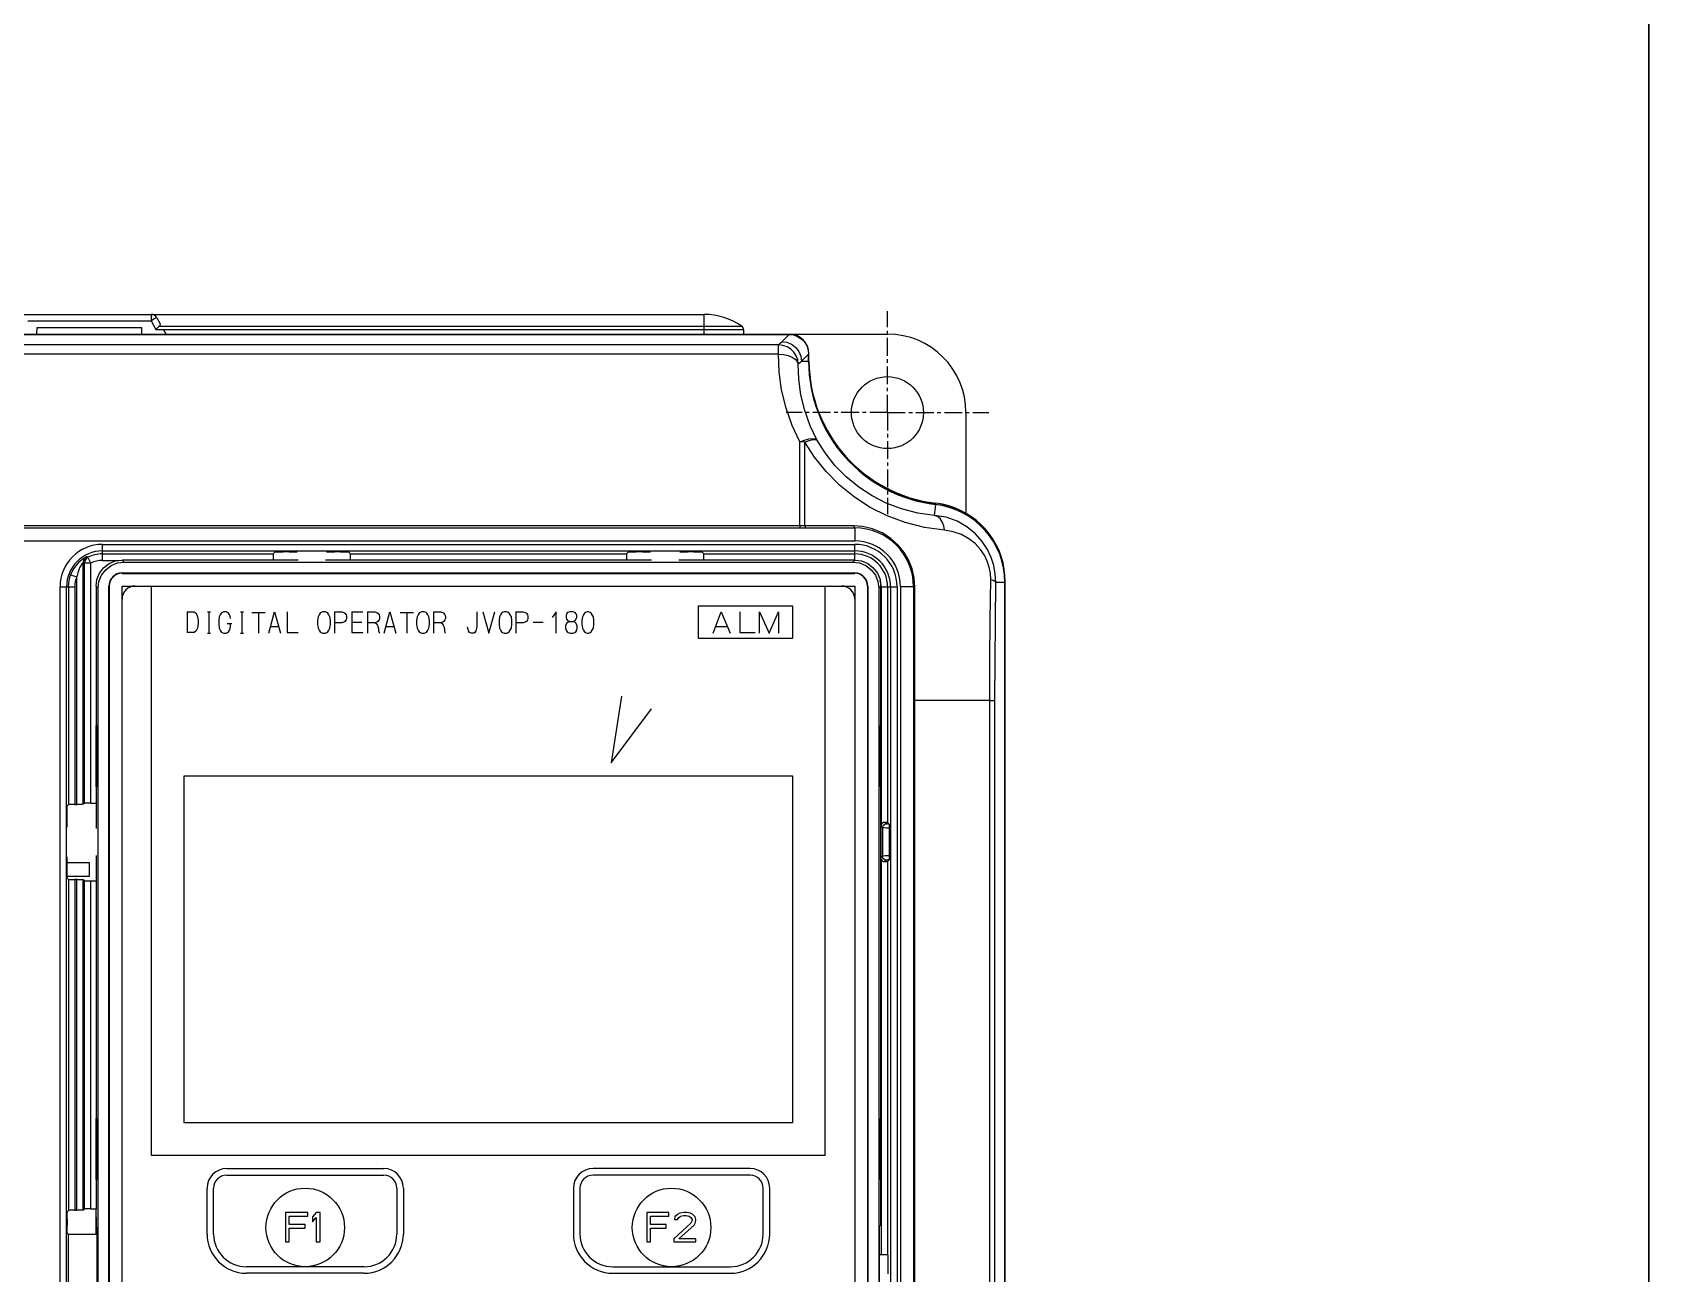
# Model space of a CAD drawing. Header units: inches. Extents: x 187 to 137830, y 99 to 66837.
# Drawn here: x 3190 to 3303.7, y 27744.1 to 27831.4 of the extents above; entities that cross this region are included whole.
import ezdxf

# ---------------------------------------------------------------- set-up
doc = ezdxf.new("R2010")
doc.units = ezdxf.units.IN
doc.header["$MEASUREMENT"] = 0
doc.linetypes.add('CENTER', pattern=[2, 1.25, -0.25, 0.25, -0.25])
for name, color, linetype in [('ALL_CURVE', 7, 'Continuous'), ('ALL_NOTE', 7, 'Continuous'), ('DEFAULT_1', 7, 'CENTER')]:
    doc.layers.add(name, color=color, linetype=linetype)
doc.layers.add('NETCHINH', color=7, linetype='Continuous', lineweight=30)

msp = doc.modelspace()

# ---------------------------------------------------------------- linework, layer by layer
at = {"color": 7, "linetype": 'Continuous'}
for p, q in [((3150.78, 27811.55), (3237.26, 27811.55)), ((3198.36, 27811.55), (3198.36, 27811.09)), ((3198.76, 27811.32), (3198.98, 27810.94)), ((3237.26, 27810.17), (3237.26, 27811.55)), ((3137.9, 27810.17), (3250.14, 27810.17)), ((3189.69, 27811.09), (3198.36, 27811.09)), ((3190.33, 27810.17), (3190.34, 27810.63)), ((3190.34, 27810.63), (3197.7, 27810.63)), ((3197.71, 27810.17), (3197.7, 27810.63)), ((3198.36, 27811.09), (3198.7, 27810.49)), ((3198.7, 27810.49), (3240.02, 27810.49)), ((3198.92, 27810.72), (3239.9, 27810.72)), ((3199.42, 27810.17), (3199.23, 27810.49)), ((3240.02, 27810.49), (3240.02, 27810.17)), ((3144.82, 27810.14), (3243.22, 27810.14)), ((3242.49, 27809.41), (3145.56, 27809.41)), ((3242.49, 27808.76), (3242.49, 27809.41)), ((3242.71, 27809.63), (3243.22, 27810.14)), ((3242.49, 27808.76), (3145.56, 27808.76)), ((3244.09, 27808.26), (3244.6, 27808.76)), ((3244.09, 27808.26), (3244.6, 27808.26)), ((3244.6, 27808.26), (3244.6, 27808.76)), ((3244.62, 27808.26), (3244.62, 27808.79)), ((3255.66, 27804.65), (3255.66, 27797.56)), ((3243.99, 27796.69), (3243.99, 27802.59)), ((3244.34, 27796.69), (3244.34, 27802.57)), ((3250.68, 27798.99), (3250.68, 27799.06)), ((3251.13, 27798.83), (3251.13, 27798.87)), ((3252.78, 27798.4), (3252.78, 27798.36)), ((3253.23, 27798.32), (3253.23, 27798.27)), ((3253.46, 27797.43), (3253.55, 27798.18)), ((3243.99, 27796.69), (3168.72, 27796.69)), ((3168.72, 27796.55), (3247.84, 27796.55)), ((3243.99, 27796.69), (3243.99, 27796.55)), ((3247.77, 27796.69), (3244.34, 27796.69)), ((3247.84, 27796.55), (3247.84, 27795.63)), ((3168.72, 27795.63), (3247.84, 27795.63)), ((3194.94, 27794.26), (3194.94, 27795.39)), ((3194.94, 27795.39), (3247.84, 27795.39)), ((3247.84, 27794.29), (3247.84, 27795.39)), ((3193.92, 27794.48), (3193.84, 27794.52)), ((3194.13, 27794.07), (3193.92, 27794.48)), ((3194.94, 27794.93), (3247.84, 27794.93)), ((3194.94, 27794.72), (3206.94, 27794.72)), ((3194.94, 27794.26), (3196.06, 27794.26)), ((3196.47, 27794.15), (3196.33, 27794.29)), ((3208.71, 27794.29), (3196.33, 27794.29)), ((3207.09, 27794.86), (3206.94, 27794.72)), ((3208.08, 27794.87), (3207.64, 27794.87)), ((3233.55, 27794.29), (3210.62, 27794.29)), ((3211.69, 27794.87), (3211.25, 27794.87)), ((3212.38, 27794.72), (3212.24, 27794.86)), ((3212.38, 27794.72), (3231.78, 27794.72)), ((3231.93, 27794.86), (3231.78, 27794.72)), ((3232.92, 27794.87), (3232.48, 27794.87)), ((3247.84, 27794.29), (3235.46, 27794.29)), ((3236.53, 27794.87), (3236.09, 27794.87)), ((3237.22, 27794.72), (3237.08, 27794.86)), ((3237.22, 27794.72), (3247.84, 27794.72)), ((3247.84, 27794.29), (3247.7, 27794.15)), ((3192.7, 27793.26), (3193.13, 27793.1)), ((3193.13, 27777.11), (3193.13, 27793.1)), ((3193.59, 27777.12), (3193.59, 27794.11)), ((3193.67, 27777.19), (3193.67, 27794.07)), ((3194.13, 27794.07), (3193.67, 27794.07)), ((3194.13, 27777.2), (3194.13, 27794.07)), ((3196.32, 27793.38), (3196.32, 27793.35)), ((3196.32, 27793.38), (3247.84, 27793.38)), ((3196.32, 27793.35), (3247.84, 27793.35)), ((3196.47, 27794.15), (3247.7, 27794.15)), ((3247.84, 27793.35), (3247.84, 27793.38)), ((3191.96, 27711.23), (3191.96, 27792.41)), ((3191.96, 27792.41), (3193.01, 27792.41)), ((3192.42, 27711.23), (3192.42, 27792.41)), ((3192.55, 27792.41), (3192.55, 27777.1)), ((3193.01, 27792.41), (3193.01, 27777.11)), ((3194.49, 27792.45), (3194.49, 27775.42)), ((3194.49, 27792.45), (3194.63, 27792.31)), ((3194.63, 27713.48), (3194.63, 27792.31)), ((3195.4, 27713.34), (3195.4, 27792.46)), ((3195.43, 27792.46), (3195.4, 27792.46)), ((3195.43, 27713.34), (3195.43, 27792.46)), ((3196.32, 27713.34), (3196.32, 27792.46)), ((3196.32, 27792.46), (3247.84, 27792.46)), ((3198.39, 27752.44), (3198.39, 27792.46)), ((3245.77, 27752.44), (3245.77, 27792.46)), ((3247.84, 27792.46), (3247.84, 27713.34)), ((3248.74, 27792.46), (3248.74, 27713.34)), ((3248.76, 27792.46), (3248.74, 27792.46)), ((3248.76, 27792.46), (3248.76, 27713.34)), ((3249.53, 27792.31), (3249.68, 27792.45)), ((3249.53, 27792.31), (3249.53, 27713.48)), ((3249.68, 27747.55), (3249.68, 27792.45)), ((3249.69, 27792.41), (3249.69, 27775.64)), ((3249.69, 27792.41), (3250.82, 27792.41)), ((3250.15, 27792.41), (3250.15, 27775.84)), ((3250.36, 27792.41), (3250.36, 27742.07)), ((3250.82, 27792.41), (3250.82, 27742.06)), ((3251.06, 27792.41), (3251.06, 27742.05)), ((3251.98, 27792.41), (3251.06, 27792.41)), ((3251.98, 27792.41), (3251.98, 27741.33)), ((3252.07, 27741.15), (3252.07, 27792.38)), ((3258.4, 27792.72), (3257.75, 27792.72)), ((3258.4, 27736.57), (3258.4, 27792.72)), ((3258.42, 27588.45), (3258.42, 27792.72)), ((3236.85, 27788.78), (3236.85, 27791.08)), ((3236.85, 27791.08), (3243.47, 27791.08)), ((3243.47, 27791.08), (3243.47, 27788.78)), ((3243.47, 27788.78), (3236.85, 27788.78)), ((3252.07, 27784.41), (3251.98, 27784.41)), ((3257.35, 27784.41), (3252.07, 27784.41)), ((3257.35, 27733.09), (3257.35, 27784.41)), ((3257.35, 27784.41), (3257.7, 27784.41)), ((3257.7, 27682.75), (3257.7, 27784.41)), ((3194.5, 27778.35), (3194.5, 27782.65)), ((3194.5, 27782.65), (3194.54, 27782.64)), ((3194.54, 27778.35), (3194.54, 27782.64)), ((3249.63, 27782.64), (3249.67, 27782.65)), ((3249.63, 27778.35), (3249.63, 27782.64)), ((3249.67, 27782.65), (3249.67, 27778.35)), ((3194.54, 27778.35), (3194.5, 27778.35)), ((3200.69, 27754.74), (3200.69, 27779.12)), ((3200.69, 27779.12), (3243.47, 27779.12)), ((3243.47, 27779.12), (3243.47, 27754.74)), ((3249.67, 27778.35), (3249.63, 27778.35)), ((3193.67, 27777.19), (3193.59, 27777.12)), ((3194.13, 27777.2), (3194.49, 27777.2)), ((3192.45, 27776.06), (3192.45, 27776.47)), ((3192.46, 27777.02), (3192.55, 27777.1)), ((3193.01, 27777.11), (3193.13, 27777.11)), ((3249.68, 27775.57), (3249.68, 27773.37)), ((3249.79, 27775.47), (3249.68, 27775.57)), ((3249.79, 27775.47), (3249.79, 27773.47)), ((3250.07, 27775.74), (3249.96, 27775.85)), ((3250.15, 27775.84), (3250.26, 27775.73)), ((3250.27, 27775.45), (3250.27, 27773.49)), ((3194.02, 27773), (3192.45, 27773)), ((3192.45, 27772.47), (3192.45, 27772.88)), ((3194.02, 27772.08), (3194.02, 27773)), ((3194.49, 27773.52), (3194.49, 27748.66)), ((3249.79, 27773.47), (3249.68, 27773.37)), ((3249.69, 27773.3), (3249.69, 27745.46)), ((3250.07, 27773.2), (3249.96, 27773.09)), ((3250.15, 27773.1), (3250.26, 27773.21)), ((3250.15, 27773.1), (3250.15, 27745.45)), ((3192.46, 27772.08), (3194.02, 27772.08)), ((3192.55, 27771.84), (3192.46, 27771.92)), ((3192.55, 27771.84), (3192.55, 27748.58)), ((3193.01, 27771.83), (3193.01, 27748.59)), ((3193.13, 27771.83), (3193.01, 27771.83)), ((3193.13, 27748.59), (3193.13, 27771.83)), ((3193.59, 27748.6), (3193.59, 27771.82)), ((3193.67, 27771.75), (3193.59, 27771.82)), ((3193.67, 27748.67), (3193.67, 27771.75)), ((3194.13, 27748.68), (3194.13, 27771.74)), ((3194.13, 27771.74), (3194.49, 27771.74)), ((3194.5, 27750.75), (3194.5, 27755.05)), ((3194.5, 27755.05), (3194.54, 27755.04)), ((3194.54, 27750.75), (3194.54, 27755.04)), ((3243.47, 27754.74), (3200.69, 27754.74)), ((3249.63, 27755.04), (3249.67, 27755.05)), ((3249.63, 27750.75), (3249.63, 27755.04)), ((3249.67, 27755.05), (3249.67, 27750.75)), ((3245.77, 27752.44), (3198.39, 27752.44)), ((3194.54, 27750.75), (3194.5, 27750.75)), ((3249.67, 27750.75), (3249.63, 27750.75)), ((3192.47, 27747.96), (3192.47, 27747.51)), ((3192.55, 27748.58), (3192.48, 27748.51)), ((3193.01, 27748.59), (3193.13, 27748.59)), ((3193.67, 27748.67), (3193.59, 27748.6)), ((3194.13, 27748.68), (3194.49, 27748.68)), ((3194.48, 27748.11), (3194.51, 27748.14)), ((3194.51, 27748.14), (3194.48, 27748.11)), ((3194.48, 27748.11), (3194.48, 27746.91)), ((3194.5, 27748.09), (3194.48, 27748.11)), ((3194.51, 27748.66), (3194.49, 27748.66)), ((3194.5, 27748.13), (3194.5, 27748.65)), ((3194.51, 27748.64), (3194.5, 27748.65)), ((3194.5, 27748.09), (3194.51, 27748.1)), ((3194.5, 27748.09), (3194.5, 27746.91)), ((3194.51, 27747.42), (3194.51, 27748.66)), ((3192.48, 27746.96), (3192.53, 27746.91)), ((3192.53, 27746.91), (3192.53, 27740.39)), ((3192.53, 27746.91), (3194.55, 27746.91)), ((3194.55, 27747.38), (3194.51, 27747.42)), ((3194.55, 27747.38), (3194.55, 27740.02)), ((3249.68, 27747.55), (3249.56, 27747.44)), ((3249.56, 27747.44), (3249.56, 27714.2)), ((3249.69, 27745.46), (3249.56, 27745.46)), ((3250.15, 27745.45), (3250.13, 27745.45)), ((3250.2, 27745.4), (3250.15, 27745.45)), ((3250.2, 27744.11), (3250.2, 27745.4))]:
    msp.add_line(p, q, dxfattribs=at)
for points in [[(3198.76, 27811.32), (3198.74, 27811.31), (3198.68, 27811.28), (3198.59, 27811.23), (3198.48, 27811.16), (3198.36, 27811.09)], [(3198.92, 27810.72), (3198.86, 27810.66), (3198.78, 27810.58), (3198.7, 27810.49)], [(3198.98, 27810.94), (3199, 27810.86), (3198.98, 27810.78), (3198.92, 27810.72)], [(3242.49, 27809.41), (3242.6, 27809.52), (3242.71, 27809.63)], [(3243.87, 27808.06), (3243.83, 27808.36), (3243.72, 27808.64), (3243.56, 27808.9), (3243.34, 27809.11), (3243.08, 27809.27), (3242.79, 27809.37), (3242.49, 27809.41)], [(3242.71, 27809.63), (3243.07, 27809.59), (3243.4, 27809.45), (3243.69, 27809.23), (3243.9, 27808.94), (3244.04, 27808.61), (3244.09, 27808.26)], [(3243.22, 27810.14), (3243.53, 27810.11), (3243.82, 27810.01), (3244.08, 27809.84), (3244.3, 27809.62), (3244.46, 27809.36), (3244.56, 27809.07), (3244.6, 27808.76)], [(3243.99, 27802.59), (3243.44, 27803.75), (3243.01, 27804.97), (3242.7, 27806.25), (3242.53, 27807.52), (3242.49, 27808.76)], [(3242.49, 27808.76), (3242.83, 27808.73), (3243.16, 27808.66), (3243.44, 27808.55), (3243.66, 27808.41), (3243.8, 27808.24), (3243.87, 27808.06)], [(3243.87, 27808.06), (3243.94, 27808.12), (3244.02, 27808.19), (3244.09, 27808.26)], [(3245.18, 27802.73), (3244.7, 27803.73), (3244.32, 27804.79), (3244.05, 27805.89), (3243.9, 27806.99), (3243.87, 27808.06)], [(3243.99, 27802.59), (3244.31, 27802.72), (3244.61, 27802.81), (3244.86, 27802.84), (3245.06, 27802.81), (3245.18, 27802.73)], [(3244.34, 27802.57), (3244.16, 27802.59), (3243.99, 27802.59)], [(3244.34, 27802.57), (3244.64, 27802.69), (3244.89, 27802.76), (3245.08, 27802.77), (3245.18, 27802.73)], [(3254.16, 27796.38), (3252.74, 27796.58), (3251.39, 27796.92), (3250.12, 27797.4), (3248.93, 27797.99), (3247.83, 27798.71), (3246.78, 27799.55), (3245.84, 27800.5), (3245.02, 27801.52), (3244.34, 27802.57)], [(3253.46, 27797.43), (3252.27, 27797.59), (3251.13, 27797.88), (3250.06, 27798.28), (3249.06, 27798.79), (3248.12, 27799.4), (3247.24, 27800.13), (3246.44, 27800.94), (3245.75, 27801.82), (3245.18, 27802.73)], [(3244.34, 27796.69), (3244.16, 27796.69), (3243.99, 27796.69)], [(3244.34, 27796.69), (3244.35, 27796.62), (3244.36, 27796.57), (3244.38, 27796.55)], [(3252.07, 27792.38), (3252.02, 27793.03), (3251.87, 27793.66), (3251.64, 27794.26), (3251.31, 27794.82), (3250.89, 27795.34), (3250.38, 27795.8), (3249.78, 27796.19), (3249.1, 27796.48), (3248.39, 27796.64), (3247.77, 27796.69)], [(3247.77, 27796.69), (3247.79, 27796.62), (3247.81, 27796.57), (3247.84, 27796.55)], [(3257.75, 27792.72), (3257.72, 27793.32), (3257.62, 27793.9), (3257.43, 27794.47), (3257.17, 27795.04), (3256.8, 27795.6), (3256.32, 27796.14), (3255.72, 27796.62), (3255.04, 27797.01), (3254.27, 27797.29), (3253.46, 27797.43)], [(3254.16, 27796.38), (3254.1, 27796.7), (3253.99, 27796.98), (3253.84, 27797.2), (3253.66, 27797.36), (3253.46, 27797.43)], [(3257.4, 27792.93), (3257.38, 27793.37), (3257.3, 27793.79), (3257.16, 27794.21), (3256.96, 27794.63), (3256.68, 27795.04), (3256.31, 27795.44), (3255.86, 27795.79), (3255.34, 27796.08), (3254.77, 27796.28), (3254.16, 27796.38)], [(3193.84, 27794.52), (3193.81, 27794.51), (3193.74, 27794.47), (3193.62, 27794.4), (3193.46, 27794.29), (3193.26, 27794.12), (3193.06, 27793.89), (3192.87, 27793.61), (3192.7, 27793.26)], [(3193.84, 27794.52), (3193.71, 27794.42), (3193.62, 27794.28), (3193.59, 27794.11)], [(3193.92, 27794.48), (3193.79, 27794.38), (3193.7, 27794.23), (3193.67, 27794.07)], [(3194.49, 27792.45), (3194.55, 27792.93), (3194.73, 27793.37), (3195.02, 27793.75), (3195.41, 27794.05), (3195.85, 27794.23), (3196.33, 27794.29)], [(3206.94, 27794.72), (3206.94, 27794.69), (3206.94, 27794.63), (3206.94, 27794.53), (3206.94, 27794.4), (3206.93, 27794.29)], [(3207.09, 27794.86), (3207.12, 27794.86), (3207.19, 27794.87), (3207.32, 27794.87), (3207.47, 27794.87), (3207.64, 27794.87)], [(3208.08, 27794.87), (3208.25, 27794.87), (3208.4, 27794.87), (3208.52, 27794.87), (3208.6, 27794.86), (3208.63, 27794.86)], [(3210.7, 27794.86), (3210.73, 27794.86), (3210.81, 27794.87), (3210.93, 27794.87), (3211.08, 27794.87), (3211.25, 27794.87)], [(3211.69, 27794.87), (3211.86, 27794.87), (3212.01, 27794.87), (3212.13, 27794.87), (3212.21, 27794.86), (3212.24, 27794.86)], [(3212.39, 27794.29), (3212.39, 27794.4), (3212.39, 27794.53), (3212.39, 27794.63), (3212.39, 27794.69), (3212.38, 27794.72)], [(3231.78, 27794.72), (3231.78, 27794.69), (3231.78, 27794.63), (3231.78, 27794.53), (3231.78, 27794.4), (3231.77, 27794.29)], [(3231.93, 27794.86), (3231.96, 27794.86), (3232.03, 27794.87), (3232.16, 27794.87), (3232.31, 27794.87), (3232.48, 27794.87)], [(3232.92, 27794.87), (3233.09, 27794.87), (3233.24, 27794.87), (3233.36, 27794.87), (3233.44, 27794.86), (3233.47, 27794.86)], [(3235.54, 27794.86), (3235.57, 27794.86), (3235.65, 27794.87), (3235.77, 27794.87), (3235.92, 27794.87), (3236.09, 27794.87)], [(3236.53, 27794.87), (3236.7, 27794.87), (3236.85, 27794.87), (3236.97, 27794.87), (3237.05, 27794.86), (3237.08, 27794.86)], [(3237.23, 27794.29), (3237.23, 27794.4), (3237.23, 27794.53), (3237.23, 27794.63), (3237.23, 27794.69), (3237.22, 27794.72)], [(3247.84, 27794.29), (3248.32, 27794.23), (3248.76, 27794.05), (3249.14, 27793.75), (3249.43, 27793.37), (3249.62, 27792.93), (3249.68, 27792.45)], [(3193.59, 27794.11), (3193.58, 27794.1), (3193.55, 27794.08), (3193.5, 27794.02), (3193.44, 27793.93), (3193.36, 27793.79), (3193.28, 27793.61), (3193.2, 27793.38), (3193.13, 27793.1)], [(3193.67, 27794.07), (3193.64, 27794.08), (3193.62, 27794.1), (3193.59, 27794.11)], [(3194.63, 27792.31), (3194.69, 27792.79), (3194.88, 27793.23), (3195.17, 27793.61), (3195.55, 27793.9), (3195.99, 27794.09), (3196.47, 27794.15)], [(3247.7, 27794.15), (3248.17, 27794.09), (3248.62, 27793.9), (3249, 27793.61), (3249.29, 27793.23), (3249.47, 27792.79), (3249.53, 27792.31)], [(3252.07, 27792.38), (3252.02, 27792.39), (3251.99, 27792.4), (3251.98, 27792.41)], [(3257.35, 27784.41), (3257.35, 27787.27), (3257.37, 27790.12), (3257.4, 27792.93)], [(3257.4, 27792.93), (3257.58, 27792.87), (3257.7, 27792.8), (3257.75, 27792.72)], [(3257.7, 27784.41), (3257.71, 27787.2), (3257.73, 27789.98), (3257.75, 27792.72)], [(3194.13, 27777.2), (3193.98, 27777.2), (3193.86, 27777.2), (3193.76, 27777.2), (3193.69, 27777.19), (3193.67, 27777.19)], [(3192.45, 27776.47), (3192.45, 27776.64), (3192.45, 27776.79), (3192.46, 27776.91), (3192.46, 27776.99), (3192.46, 27777.02)], [(3192.46, 27775.51), (3192.46, 27775.54), (3192.46, 27775.62), (3192.45, 27775.74), (3192.45, 27775.89), (3192.45, 27776.06)], [(3193.01, 27777.11), (3192.87, 27777.11), (3192.74, 27777.11), (3192.64, 27777.11), (3192.57, 27777.1), (3192.55, 27777.1)], [(3193.59, 27777.12), (3193.57, 27777.12), (3193.5, 27777.11), (3193.4, 27777.11), (3193.27, 27777.11), (3193.13, 27777.11)], [(3249.68, 27775.57), (3249.68, 27775.61), (3249.69, 27775.64)], [(3249.96, 27775.85), (3249.87, 27775.84), (3249.79, 27775.79), (3249.73, 27775.72), (3249.69, 27775.64)], [(3249.79, 27775.47), (3249.81, 27775.57), (3249.87, 27775.66), (3249.96, 27775.72), (3250.07, 27775.74)], [(3250.27, 27775.45), (3250.07, 27775.45), (3249.92, 27775.46), (3249.83, 27775.46), (3249.79, 27775.47)], [(3250.15, 27775.84), (3250.13, 27775.84), (3250.06, 27775.85), (3249.96, 27775.85)], [(3250.26, 27775.73), (3250.16, 27775.73), (3250.09, 27775.74), (3250.07, 27775.74)], [(3250.26, 27775.73), (3250.27, 27775.72), (3250.27, 27775.7), (3250.27, 27775.65), (3250.27, 27775.59), (3250.27, 27775.52), (3250.27, 27775.45)], [(3192.45, 27772.88), (3192.45, 27773.05), (3192.45, 27773.2), (3192.46, 27773.32), (3192.46, 27773.4), (3192.46, 27773.43)], [(3249.69, 27773.3), (3249.68, 27773.33), (3249.68, 27773.37)], [(3249.69, 27773.3), (3249.73, 27773.22), (3249.79, 27773.15), (3249.87, 27773.11), (3249.96, 27773.09)], [(3250.27, 27773.49), (3250.11, 27773.49), (3249.98, 27773.49), (3249.87, 27773.48), (3249.81, 27773.48), (3249.79, 27773.47)], [(3250.07, 27773.2), (3249.96, 27773.22), (3249.87, 27773.28), (3249.81, 27773.37), (3249.79, 27773.47)], [(3249.96, 27773.09), (3250.06, 27773.09), (3250.13, 27773.1), (3250.15, 27773.1)], [(3250.26, 27773.21), (3250.16, 27773.21), (3250.09, 27773.2), (3250.07, 27773.2)], [(3250.27, 27773.49), (3250.27, 27773.42), (3250.27, 27773.35), (3250.27, 27773.29), (3250.27, 27773.25), (3250.27, 27773.22), (3250.26, 27773.21)], [(3192.46, 27771.92), (3192.46, 27771.95), (3192.46, 27772.03), (3192.45, 27772.15), (3192.45, 27772.31), (3192.45, 27772.47)], [(3192.55, 27771.84), (3192.57, 27771.84), (3192.64, 27771.83), (3192.74, 27771.83), (3192.87, 27771.83), (3193.01, 27771.83)], [(3193.13, 27771.83), (3193.27, 27771.83), (3193.4, 27771.83), (3193.5, 27771.83), (3193.57, 27771.83), (3193.59, 27771.82)], [(3193.67, 27771.75), (3193.69, 27771.75), (3193.76, 27771.75), (3193.86, 27771.74), (3193.98, 27771.74), (3194.13, 27771.74)], [(3192.47, 27747.96), (3192.47, 27748.13), (3192.47, 27748.28), (3192.47, 27748.41), (3192.48, 27748.48), (3192.48, 27748.51)], [(3193.01, 27748.59), (3192.87, 27748.59), (3192.74, 27748.59), (3192.64, 27748.59), (3192.57, 27748.58), (3192.55, 27748.58)], [(3193.59, 27748.6), (3193.57, 27748.6), (3193.5, 27748.59), (3193.4, 27748.59), (3193.27, 27748.59), (3193.13, 27748.59)], [(3194.13, 27748.68), (3193.98, 27748.68), (3193.86, 27748.68), (3193.76, 27748.68), (3193.69, 27748.67), (3193.67, 27748.67)], [(3192.48, 27746.96), (3192.48, 27746.99), (3192.47, 27747.07), (3192.47, 27747.19), (3192.47, 27747.34), (3192.47, 27747.51)], [(3250.13, 27745.45), (3250.06, 27745.46), (3249.96, 27745.46), (3249.83, 27745.46), (3249.69, 27745.46)]]:
    msp.add_lwpolyline(points, dxfattribs=at)
for centre, radius in [((3250.14, 27804.65), 2.53), ((3209.2, 27747.38), 2.76), ((3234.96, 27747.38), 2.76)]:
    msp.add_circle(centre, radius, dxfattribs=at)
for centre, radius, start, end in [((3198.36, 27811.09), 0.46, 30, 90), ((3237.26, 27806.95), 4.6, 55.0296, 90), ((3239.74, 27810.49), 0.276, 1, 55.0296), ((3243.24, 27808.79), 1.38, 0, 90), ((3250.14, 27804.65), 5.52, 0, 90), ((3254.74, 27808.26), 10.14, 180, 263.2437), ((3254.74, 27808.33), 10.12, 180.3999, 263.2437), ((3254.74, 27808.26), 10.12, 180, 263.2437), ((3252.9, 27792.8), 5.52, 8.6828, 83.2437), ((3252.9, 27792.72), 5.52, 0, 83.2437), ((3252.9, 27792.72), 5.5, 0, 83.2437), ((3247.84, 27792.41), 4.14, 0, 90), ((3194.94, 27792.41), 2.98, 90, 180), ((3247.84, 27792.41), 3.22, 0, 90), ((3247.84, 27792.41), 2.98, 0, 90), ((3194.94, 27792.41), 2.52, 90, 180), ((3194.94, 27792.41), 2.31, 90, 116.2579), ((3194.94, 27792.41), 1.85, 90, 116.2579), ((3247.84, 27792.41), 2.52, 0, 90), ((3247.84, 27792.41), 2.31, 0, 90), ((3194.94, 27792.41), 2.4, 159.1898, 180), ((3194.94, 27792.41), 1.94, 159.1898, 180), ((3196.32, 27792.46), 0.92, 90, 180), ((3196.32, 27792.46), 0.896, 90, 180), ((3247.84, 27792.46), 0.92, 0, 90), ((3247.84, 27792.46), 0.896, 0, 90), ((3197.24, 27791.54), 0.92, 90, 180), ((3246.92, 27791.54), 0.92, 0, 90), ((3247.84, 27792.41), 1.85, 0, 14.5406)]:
    msp.add_arc(centre, radius, start, end, dxfattribs=at)
at = {"layer": 'ALL_CURVE', "linetype": 'Continuous'}
for p, q in [((3200.91, 27790.65), (3200.91, 27789.2)), ((3200.91, 27790.65), (3201.38, 27790.65)), ((3201.38, 27790.65), (3201.53, 27790.55)), ((3201.53, 27790.55), (3201.63, 27790.29)), ((3201.63, 27790.29), (3201.67, 27790.03)), ((3201.67, 27789.82), (3201.63, 27789.51)), ((3201.67, 27790.03), (3201.67, 27789.82)), ((3202.32, 27790.65), (3202.54, 27790.65)), ((3202.43, 27790.65), (3202.43, 27789.15)), ((3203.16, 27790.29), (3203.12, 27790.03)), ((3203.12, 27790.03), (3203.12, 27789.77)), ((3203.12, 27789.77), (3203.16, 27789.51)), ((3203.23, 27790.44), (3203.16, 27790.29)), ((3203.3, 27790.55), (3203.23, 27790.44)), ((3203.48, 27790.65), (3203.3, 27790.55)), ((3203.63, 27790.65), (3203.48, 27790.65)), ((3203.74, 27790.6), (3203.63, 27790.65)), ((3203.7, 27789.82), (3204.03, 27789.82)), ((3203.81, 27790.55), (3203.74, 27790.6)), ((3203.88, 27790.44), (3203.81, 27790.55)), ((3203.92, 27790.34), (3203.88, 27790.44)), ((3203.95, 27790.19), (3203.92, 27790.34)), ((3203.95, 27789.67), (3203.95, 27789.82)), ((3204.64, 27790.65), (3204.86, 27790.65)), ((3204.75, 27790.65), (3204.75, 27789.15)), ((3205.44, 27790.6), (3206.38, 27790.6)), ((3205.91, 27790.6), (3205.91, 27789.15)), ((3206.63, 27789.15), (3207.03, 27790.65)), ((3207.03, 27790.65), (3207.47, 27789.15)), ((3207.94, 27790.65), (3207.94, 27789.2)), ((3210.11, 27790.29), (3210.07, 27790.03)), ((3210.07, 27790.03), (3210.07, 27789.77)), ((3210.07, 27789.77), (3210.11, 27789.51)), ((3210.18, 27790.44), (3210.11, 27790.29)), ((3210.26, 27790.55), (3210.18, 27790.44)), ((3210.33, 27790.6), (3210.26, 27790.55)), ((3210.44, 27790.65), (3210.33, 27790.6)), ((3210.62, 27790.65), (3210.44, 27790.65)), ((3210.73, 27790.6), (3210.62, 27790.65)), ((3210.8, 27790.55), (3210.73, 27790.6)), ((3210.87, 27790.44), (3210.8, 27790.55)), ((3210.94, 27790.29), (3210.87, 27790.44)), ((3210.98, 27790.03), (3210.94, 27790.29)), ((3210.94, 27789.51), (3210.98, 27789.77)), ((3210.98, 27789.77), (3210.98, 27790.03)), ((3211.27, 27790.65), (3211.27, 27789.15)), ((3211.27, 27790.65), (3211.78, 27790.65)), ((3211.78, 27789.87), (3211.27, 27789.87)), ((3211.78, 27790.65), (3211.92, 27790.6)), ((3211.92, 27789.93), (3211.78, 27789.87)), ((3211.92, 27790.6), (3211.99, 27790.55)), ((3211.99, 27789.98), (3211.92, 27789.93)), ((3211.99, 27790.55), (3212.07, 27790.44)), ((3212.07, 27790.08), (3211.99, 27789.98)), ((3212.07, 27790.44), (3212.1, 27790.34)), ((3212.1, 27790.19), (3212.07, 27790.08)), ((3212.1, 27790.34), (3212.1, 27790.19)), ((3212.47, 27790.65), (3212.47, 27789.2)), ((3212.47, 27790.65), (3213.26, 27790.65)), ((3212.47, 27789.93), (3213.19, 27789.93)), ((3213.59, 27790.65), (3213.59, 27789.15)), ((3213.59, 27790.65), (3214.1, 27790.65)), ((3214.1, 27789.87), (3213.59, 27789.87)), ((3214.1, 27790.65), (3214.24, 27790.6)), ((3214.24, 27789.93), (3214.1, 27789.87)), ((3214.1, 27789.87), (3214.2, 27789.82)), ((3214.2, 27789.82), (3214.28, 27789.72)), ((3214.24, 27790.6), (3214.31, 27790.55)), ((3214.31, 27789.98), (3214.24, 27789.93)), ((3214.28, 27789.72), (3214.31, 27789.62)), ((3214.31, 27790.55), (3214.39, 27790.44)), ((3214.39, 27790.08), (3214.31, 27789.98)), ((3214.39, 27790.44), (3214.42, 27790.34)), ((3214.42, 27790.19), (3214.39, 27790.08)), ((3214.42, 27790.34), (3214.42, 27790.19)), ((3214.75, 27789.15), (3215.15, 27790.65)), ((3215.15, 27790.65), (3215.58, 27789.15)), ((3215.87, 27790.6), (3216.81, 27790.6)), ((3216.34, 27790.6), (3216.34, 27789.15)), ((3217.07, 27790.29), (3217.03, 27790.03)), ((3217.03, 27790.03), (3217.03, 27789.77)), ((3217.03, 27789.77), (3217.07, 27789.51)), ((3217.14, 27790.44), (3217.07, 27790.29)), ((3217.21, 27790.55), (3217.14, 27790.44)), ((3217.28, 27790.6), (3217.21, 27790.55)), ((3217.39, 27790.65), (3217.28, 27790.6)), ((3217.57, 27790.65), (3217.39, 27790.65)), ((3217.68, 27790.6), (3217.57, 27790.65)), ((3217.75, 27790.55), (3217.68, 27790.6)), ((3217.83, 27790.44), (3217.75, 27790.55)), ((3217.9, 27790.29), (3217.83, 27790.44)), ((3217.94, 27790.03), (3217.9, 27790.29)), ((3217.9, 27789.51), (3217.94, 27789.77)), ((3217.94, 27789.77), (3217.94, 27790.03)), ((3218.23, 27790.65), (3218.23, 27789.15)), ((3218.23, 27790.65), (3218.73, 27790.65)), ((3218.73, 27789.87), (3218.23, 27789.87)), ((3218.73, 27790.65), (3218.88, 27790.6)), ((3218.88, 27789.93), (3218.73, 27789.87)), ((3218.73, 27789.87), (3218.84, 27789.82)), ((3218.84, 27789.82), (3218.91, 27789.72)), ((3218.88, 27790.6), (3218.95, 27790.55)), ((3218.95, 27789.98), (3218.88, 27789.93)), ((3218.91, 27789.72), (3218.95, 27789.62)), ((3218.95, 27790.55), (3219.02, 27790.44)), ((3219.02, 27790.08), (3218.95, 27789.98)), ((3219.02, 27790.44), (3219.06, 27790.34)), ((3219.06, 27790.19), (3219.02, 27790.08)), ((3219.06, 27790.34), (3219.06, 27790.19)), ((3221.27, 27790.65), (3221.27, 27789.62)), ((3221.7, 27790.65), (3222.1, 27789.15)), ((3222.1, 27789.15), (3222.54, 27790.65)), ((3222.86, 27790.29), (3222.83, 27790.03)), ((3222.83, 27790.03), (3222.83, 27789.77)), ((3222.83, 27789.77), (3222.86, 27789.51)), ((3222.93, 27790.44), (3222.86, 27790.29)), ((3223.01, 27790.55), (3222.93, 27790.44)), ((3223.08, 27790.6), (3223.01, 27790.55)), ((3223.19, 27790.65), (3223.08, 27790.6)), ((3223.37, 27790.65), (3223.19, 27790.65)), ((3223.48, 27790.6), (3223.37, 27790.65)), ((3223.55, 27790.55), (3223.48, 27790.6)), ((3223.62, 27790.44), (3223.55, 27790.55)), ((3223.7, 27790.29), (3223.62, 27790.44)), ((3223.73, 27790.03), (3223.7, 27790.29)), ((3223.7, 27789.51), (3223.73, 27789.77)), ((3223.73, 27789.77), (3223.73, 27790.03)), ((3224.02, 27790.65), (3224.02, 27789.15)), ((3224.02, 27790.65), (3224.53, 27790.65)), ((3224.53, 27789.87), (3224.02, 27789.87)), ((3224.53, 27790.65), (3224.67, 27790.6)), ((3224.67, 27789.93), (3224.53, 27789.87)), ((3224.67, 27790.6), (3224.75, 27790.55)), ((3224.75, 27789.98), (3224.67, 27789.93)), ((3224.75, 27790.55), (3224.82, 27790.44)), ((3224.82, 27790.08), (3224.75, 27789.98)), ((3224.82, 27790.44), (3224.85, 27790.34)), ((3224.85, 27790.19), (3224.82, 27790.08)), ((3224.85, 27790.34), (3224.85, 27790.19)), ((3225.22, 27789.93), (3225.94, 27789.93)), ((3226.85, 27790.65), (3226.56, 27790.24)), ((3226.85, 27789.15), (3226.85, 27790.65)), ((3227.57, 27789.82), (3227.5, 27789.67)), ((3227.57, 27790.5), (3227.54, 27790.39)), ((3227.54, 27790.39), (3227.54, 27790.24)), ((3227.54, 27790.24), (3227.57, 27790.13)), ((3227.64, 27790.6), (3227.57, 27790.5)), ((3227.57, 27790.13), (3227.64, 27790.03)), ((3227.68, 27789.93), (3227.57, 27789.82)), ((3227.83, 27790.65), (3227.64, 27790.6)), ((3227.64, 27790.03), (3227.79, 27789.98)), ((3227.79, 27789.98), (3227.68, 27789.93)), ((3227.79, 27789.98), (3228.04, 27789.98)), ((3228.01, 27790.65), (3227.83, 27790.65)), ((3228.19, 27790.6), (3228.01, 27790.65)), ((3228.04, 27789.98), (3228.19, 27790.03)), ((3228.15, 27789.93), (3228.04, 27789.98)), ((3228.26, 27789.82), (3228.15, 27789.93)), ((3228.26, 27790.5), (3228.19, 27790.6)), ((3228.19, 27790.03), (3228.3, 27790.24)), ((3228.3, 27790.39), (3228.26, 27790.5)), ((3228.33, 27789.67), (3228.26, 27789.82)), ((3228.3, 27790.24), (3228.3, 27790.39)), ((3228.69, 27790.29), (3228.66, 27790.03)), ((3228.66, 27790.03), (3228.66, 27789.77)), ((3228.66, 27789.77), (3228.69, 27789.51)), ((3228.77, 27790.44), (3228.69, 27790.29)), ((3228.84, 27790.55), (3228.77, 27790.44)), ((3228.91, 27790.6), (3228.84, 27790.55)), ((3229.02, 27790.65), (3228.91, 27790.6)), ((3229.13, 27790.65), (3229.02, 27790.65)), ((3229.24, 27790.6), (3229.13, 27790.65)), ((3229.31, 27790.55), (3229.24, 27790.6)), ((3229.38, 27790.44), (3229.31, 27790.55)), ((3229.46, 27790.29), (3229.38, 27790.44)), ((3229.49, 27790.03), (3229.46, 27790.29)), ((3229.46, 27789.51), (3229.49, 27789.77)), ((3229.49, 27789.77), (3229.49, 27790.03)), ((3237.88, 27789.15), (3238.45, 27790.65)), ((3238.45, 27790.65), (3239.07, 27789.15)), ((3239.75, 27790.65), (3239.75, 27789.2)), ((3241.14, 27789.15), (3241.14, 27790.65)), ((3241.14, 27790.65), (3241.82, 27789.15)), ((3241.82, 27789.15), (3242.49, 27790.65)), ((3242.49, 27790.65), (3242.49, 27789.15)), ((3201.38, 27789.2), (3200.91, 27789.2)), ((3201.53, 27789.31), (3201.38, 27789.2)), ((3201.63, 27789.51), (3201.53, 27789.31)), ((3202.32, 27789.15), (3202.54, 27789.15)), ((3203.16, 27789.51), (3203.23, 27789.36)), ((3203.23, 27789.36), (3203.3, 27789.25)), ((3203.3, 27789.25), (3203.37, 27789.2)), ((3203.37, 27789.2), (3203.48, 27789.15)), ((3203.48, 27789.15), (3203.63, 27789.15)), ((3203.63, 27789.15), (3203.74, 27789.2)), ((3203.74, 27789.2), (3203.81, 27789.25)), ((3203.81, 27789.25), (3203.88, 27789.36)), ((3203.88, 27789.36), (3203.92, 27789.46)), ((3203.92, 27789.46), (3203.95, 27789.67)), ((3204.64, 27789.15), (3204.86, 27789.15)), ((3206.78, 27789.62), (3207.32, 27789.62)), ((3207.94, 27789.2), (3208.7, 27789.2)), ((3210.11, 27789.51), (3210.18, 27789.36)), ((3210.18, 27789.36), (3210.26, 27789.25)), ((3210.26, 27789.25), (3210.33, 27789.2)), ((3210.33, 27789.2), (3210.44, 27789.15)), ((3210.44, 27789.15), (3210.62, 27789.15)), ((3210.62, 27789.15), (3210.73, 27789.2)), ((3210.73, 27789.2), (3210.8, 27789.25)), ((3210.8, 27789.25), (3210.87, 27789.36)), ((3210.87, 27789.36), (3210.94, 27789.51)), ((3212.47, 27789.2), (3213.26, 27789.2)), ((3214.31, 27789.62), (3214.35, 27789.46)), ((3214.35, 27789.46), (3214.35, 27789.31)), ((3214.35, 27789.31), (3214.39, 27789.2)), ((3214.39, 27789.2), (3214.42, 27789.15)), ((3214.89, 27789.62), (3215.44, 27789.62)), ((3217.07, 27789.51), (3217.14, 27789.36)), ((3217.14, 27789.36), (3217.21, 27789.25)), ((3217.21, 27789.25), (3217.28, 27789.2)), ((3217.28, 27789.2), (3217.39, 27789.15)), ((3217.39, 27789.15), (3217.57, 27789.15)), ((3217.57, 27789.15), (3217.68, 27789.2)), ((3217.68, 27789.2), (3217.75, 27789.25)), ((3217.75, 27789.25), (3217.83, 27789.36)), ((3217.83, 27789.36), (3217.9, 27789.51)), ((3218.95, 27789.62), (3218.99, 27789.46)), ((3218.99, 27789.46), (3218.99, 27789.31)), ((3218.99, 27789.31), (3219.02, 27789.2)), ((3219.02, 27789.2), (3219.06, 27789.15)), ((3220.65, 27789.41), (3220.62, 27789.56)), ((3220.69, 27789.31), (3220.65, 27789.41)), ((3220.76, 27789.2), (3220.69, 27789.31)), ((3220.87, 27789.15), (3220.76, 27789.2)), ((3221.05, 27789.15), (3220.87, 27789.15)), ((3221.12, 27789.2), (3221.05, 27789.15)), ((3221.2, 27789.31), (3221.12, 27789.2)), ((3221.23, 27789.41), (3221.2, 27789.31)), ((3221.27, 27789.62), (3221.23, 27789.41)), ((3222.86, 27789.51), (3222.93, 27789.36)), ((3222.93, 27789.36), (3223.01, 27789.25)), ((3223.01, 27789.25), (3223.08, 27789.2)), ((3223.08, 27789.2), (3223.19, 27789.15)), ((3223.19, 27789.15), (3223.37, 27789.15)), ((3223.37, 27789.15), (3223.48, 27789.2)), ((3223.48, 27789.2), (3223.55, 27789.25)), ((3223.55, 27789.25), (3223.62, 27789.36)), ((3223.62, 27789.36), (3223.7, 27789.51)), ((3227.5, 27789.67), (3227.5, 27789.51)), ((3227.5, 27789.51), (3227.54, 27789.36)), ((3227.54, 27789.36), (3227.61, 27789.25)), ((3227.61, 27789.25), (3227.68, 27789.2)), ((3227.68, 27789.2), (3227.83, 27789.15)), ((3227.83, 27789.15), (3228.01, 27789.15)), ((3228.01, 27789.15), (3228.15, 27789.2)), ((3228.15, 27789.2), (3228.22, 27789.25)), ((3228.22, 27789.25), (3228.3, 27789.36)), ((3228.3, 27789.36), (3228.33, 27789.51)), ((3228.33, 27789.51), (3228.33, 27789.67)), ((3228.69, 27789.51), (3228.77, 27789.36)), ((3228.77, 27789.36), (3228.84, 27789.25)), ((3228.84, 27789.25), (3228.91, 27789.2)), ((3228.91, 27789.2), (3229.02, 27789.15)), ((3229.02, 27789.15), (3229.13, 27789.15)), ((3229.13, 27789.15), (3229.24, 27789.2)), ((3229.24, 27789.2), (3229.31, 27789.25)), ((3229.31, 27789.25), (3229.38, 27789.36)), ((3229.38, 27789.36), (3229.46, 27789.51)), ((3238.09, 27789.62), (3238.87, 27789.62)), ((3239.75, 27789.2), (3240.83, 27789.2)), ((3203.68, 27751.52), (3214.72, 27751.52)), ((3203.68, 27751.06), (3214.72, 27751.06)), ((3240.48, 27751.52), (3229.44, 27751.52)), ((3240.48, 27751.06), (3229.44, 27751.06)), ((3202.3, 27746.92), (3202.3, 27750.14)), ((3202.76, 27746.92), (3202.76, 27750.14)), ((3215.64, 27750.14), (3215.64, 27746.92)), ((3216.1, 27750.14), (3216.1, 27746.92)), ((3228.06, 27750.14), (3228.06, 27746.92)), ((3228.52, 27750.14), (3228.52, 27746.92)), ((3241.4, 27746.92), (3241.4, 27750.14)), ((3241.86, 27746.92), (3241.86, 27750.14)), ((3207.82, 27748.43), (3207.82, 27746.36)), ((3209.38, 27748.43), (3207.82, 27748.43)), ((3208.08, 27747.6), (3208.08, 27748.17)), ((3208.08, 27748.17), (3209.38, 27748.17)), ((3209.38, 27748.17), (3209.38, 27748.43)), ((3209.98, 27748.43), (3209.72, 27748.13)), ((3209.72, 27748.13), (3209.72, 27747.77)), ((3209.72, 27747.77), (3209.98, 27748.08)), ((3210.24, 27748.43), (3209.98, 27748.43)), ((3209.98, 27748.08), (3209.98, 27746.36)), ((3210.24, 27746.36), (3210.24, 27748.43)), ((3233.21, 27748.43), (3233.21, 27746.36)), ((3234.77, 27748.43), (3233.21, 27748.43)), ((3233.47, 27747.6), (3233.47, 27748.17)), ((3233.47, 27748.17), (3234.77, 27748.17)), ((3234.77, 27748.17), (3234.77, 27748.43)), ((3236.32, 27747.69), (3235.11, 27746.58)), ((3235.2, 27748.13), (3235.16, 27747.95)), ((3235.16, 27747.95), (3235.37, 27747.95)), ((3235.37, 27748.3), (3235.2, 27748.13)), ((3235.54, 27748.39), (3235.37, 27748.3)), ((3235.37, 27747.95), (3235.46, 27748.08)), ((3235.46, 27748.08), (3235.59, 27748.17)), ((3235.85, 27748.43), (3235.54, 27748.39)), ((3235.59, 27748.17), (3235.8, 27748.21)), ((3235.8, 27748.21), (3235.97, 27748.21)), ((3236.02, 27748.43), (3235.85, 27748.43)), ((3235.97, 27748.21), (3236.19, 27748.17)), ((3236.28, 27748.39), (3236.02, 27748.43)), ((3236.19, 27748.17), (3236.32, 27748.08)), ((3236.45, 27748.3), (3236.28, 27748.39)), ((3236.32, 27748.08), (3236.41, 27747.95)), ((3236.41, 27747.86), (3236.32, 27747.69)), ((3236.41, 27747.95), (3236.41, 27747.86)), ((3236.62, 27748.13), (3236.45, 27748.3)), ((3236.54, 27747.55), (3236.62, 27747.69)), ((3236.66, 27747.95), (3236.62, 27748.13)), ((3236.62, 27747.69), (3236.66, 27747.86)), ((3236.66, 27747.86), (3236.66, 27747.95)), ((3209.2, 27747.6), (3208.08, 27747.6)), ((3208.08, 27746.36), (3208.08, 27747.33)), ((3208.08, 27747.33), (3209.2, 27747.33)), ((3209.2, 27747.33), (3209.2, 27747.6)), ((3234.59, 27747.6), (3233.47, 27747.6)), ((3233.47, 27746.36), (3233.47, 27747.33)), ((3233.47, 27747.33), (3234.59, 27747.33)), ((3234.59, 27747.33), (3234.59, 27747.6)), ((3235.11, 27746.58), (3235.11, 27746.36)), ((3235.46, 27746.58), (3236.54, 27747.55)), ((3236.66, 27746.58), (3235.46, 27746.58)), ((3236.66, 27746.36), (3236.66, 27746.58)), ((3207.82, 27746.36), (3208.08, 27746.36)), ((3209.98, 27746.36), (3210.24, 27746.36)), ((3233.21, 27746.36), (3233.47, 27746.36)), ((3235.11, 27746.36), (3236.66, 27746.36)), ((3213.34, 27744.62), (3205.06, 27744.62)), ((3230.82, 27744.62), (3239.1, 27744.62)), ((3213.34, 27744.16), (3205.06, 27744.16)), ((3230.82, 27744.16), (3239.1, 27744.16))]:
    msp.add_line(p, q, dxfattribs=at)
for centre, radius, start, end in [((3203.68, 27750.14), 1.38, 90, 180), ((3203.68, 27750.14), 0.92, 90, 180), ((3214.72, 27750.14), 1.38, 0, 90), ((3214.72, 27750.14), 0.92, 0, 90), ((3229.44, 27750.14), 1.38, 90, 180), ((3229.44, 27750.14), 0.92, 90, 180), ((3240.48, 27750.14), 1.38, 0, 90), ((3240.48, 27750.14), 0.92, 0, 90), ((3205.06, 27746.92), 2.76, 180, 270), ((3205.06, 27746.92), 2.3, 180, 270), ((3213.34, 27746.92), 2.76, 270, 0), ((3213.34, 27746.92), 2.3, 270, 0), ((3230.82, 27746.92), 2.76, 180, 270), ((3230.82, 27746.92), 2.3, 180, 270), ((3239.1, 27746.92), 2.76, 270, 0), ((3239.1, 27746.92), 2.3, 270, 0)]:
    msp.add_arc(centre, radius, start, end, dxfattribs=at)
at = {"layer": 'ALL_NOTE', "color": 2, "linetype": 'Continuous'}
msp.add_lwpolyline([(3231.44, 27784.72), (3230.71, 27780.04), (3233.56, 27783.83)], dxfattribs=at)
at = {"layer": 'DEFAULT_1', "color": 7, "linetype": 'CENTER'}
for q in [(3250.14, 27811.78), (3243.01, 27804.65), (3250.14, 27797.52), (3257.27, 27804.65)]:
    msp.add_line((3250.14, 27804.65), q, dxfattribs=at)
at = {"layer": 'NETCHINH', "color": 5}
msp.add_lwpolyline([(2822.08, 28055.14), (3303.67, 28055.14), (3303.67, 27063.7), (2822.08, 27063.7)], close=True, dxfattribs=at)

doc.saveas('drawing.dxf')
